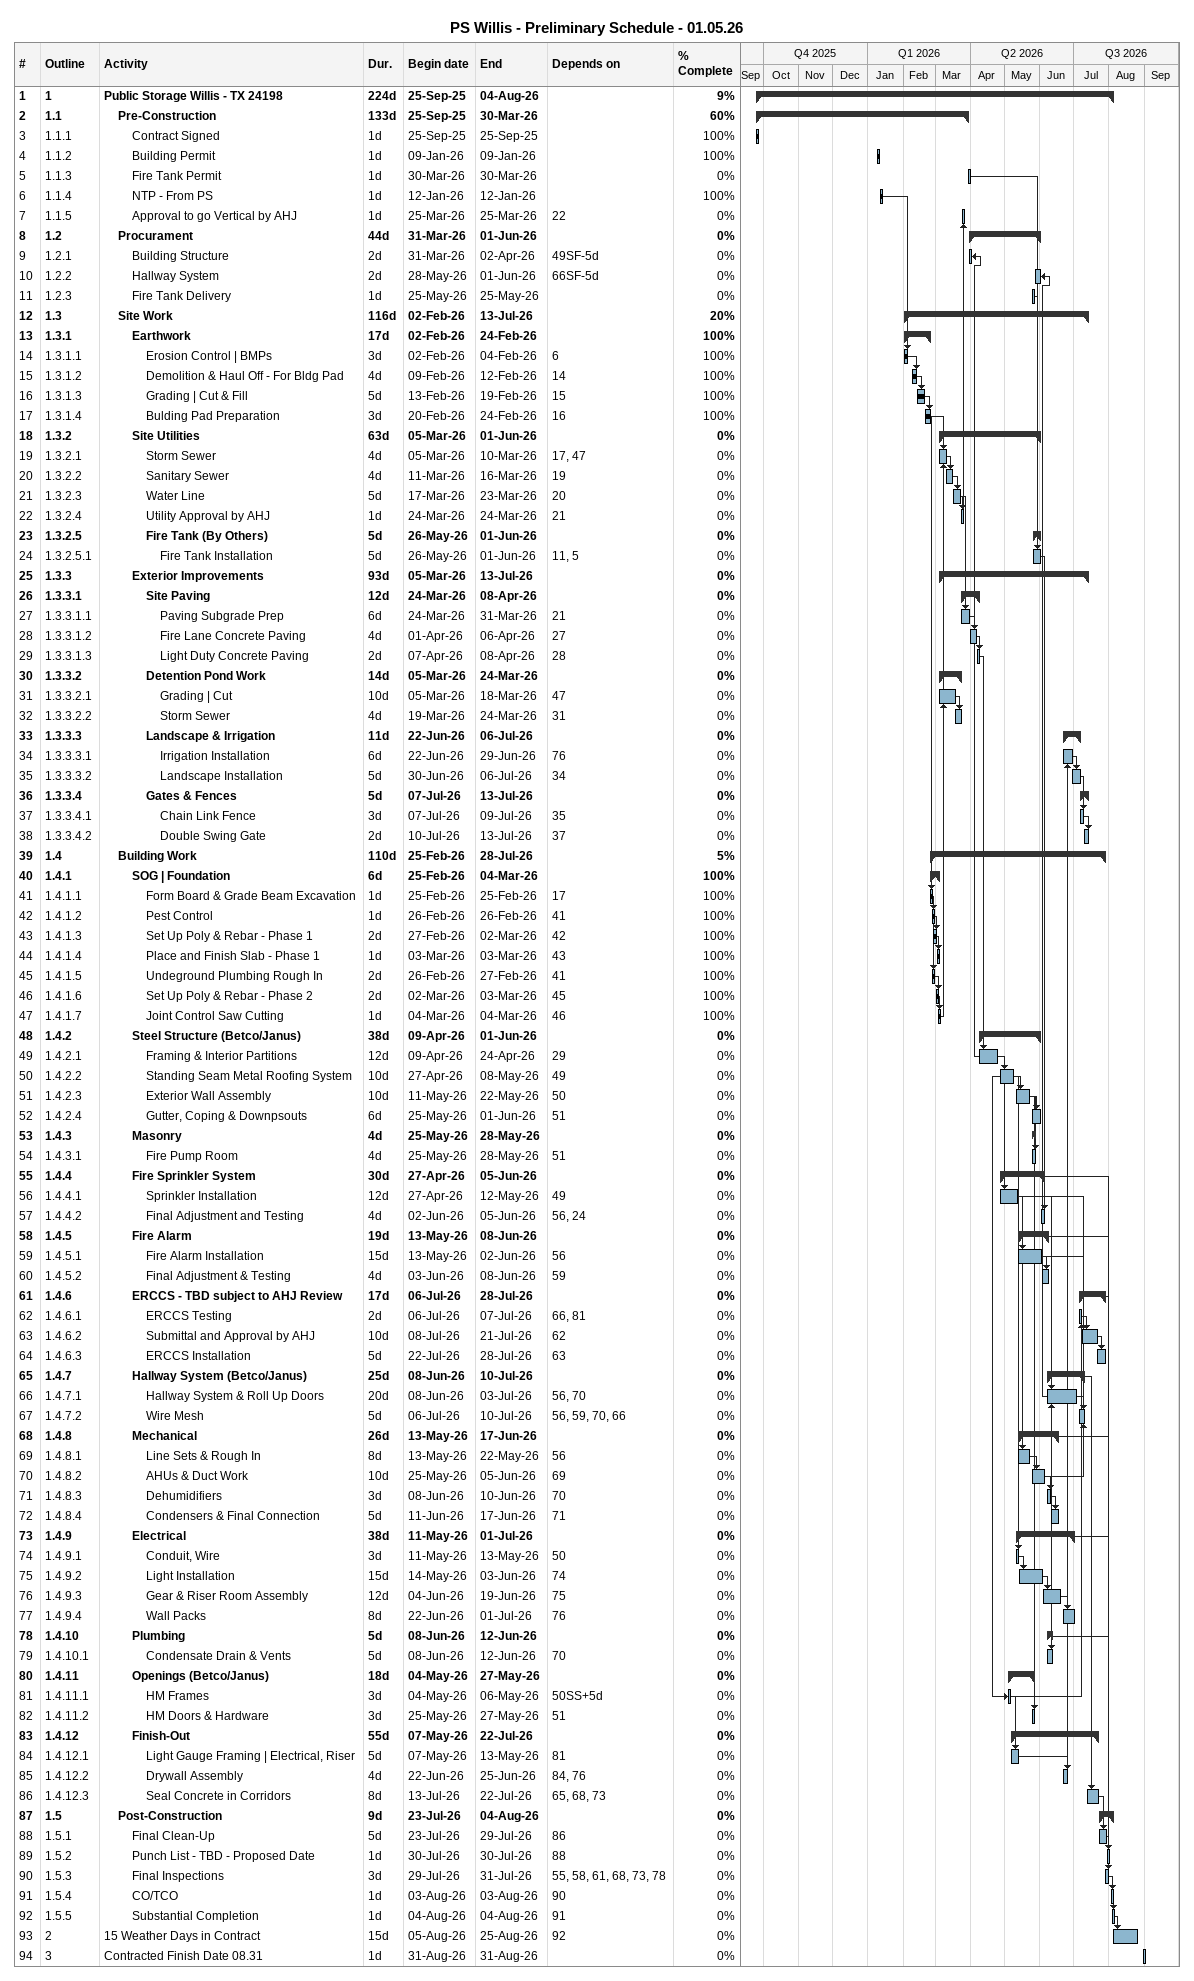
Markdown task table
PS Willis - Preliminary Schedule - 01.05.26

| ID | WBS | Task | Duration | Start | Finish | Predecessors | % complete |
|---|---|---|---|---|---|---|---|
| 1 | 1 | **Public Storage Willis - TX 24198** | 224d | 2025-09-25 | 2026-08-04 |  | 9 |
| 2 | 1.1 | **Pre-Construction** | 133d | 2025-09-25 | 2026-03-30 |  | 60 |
| 3 | 1.1.1 | Contract Signed | 1d | 2025-09-25 | 2025-09-25 |  | 100 |
| 4 | 1.1.2 | Building Permit | 1d | 2026-01-09 | 2026-01-09 |  | 100 |
| 5 | 1.1.3 | Fire Tank Permit | 1d | 2026-03-30 | 2026-03-30 |  | 0 |
| 6 | 1.1.4 | NTP - From PS | 1d | 2026-01-12 | 2026-01-12 |  | 100 |
| 7 | 1.1.5 | Approval to go Vertical by AHJ | 1d | 2026-03-25 | 2026-03-25 | 22 | 0 |
| 8 | 1.2 | **Procurament** | 44d | 2026-03-31 | 2026-06-01 |  | 0 |
| 9 | 1.2.1 | Building Structure | 2d | 2026-03-31 | 2026-04-02 | 49SF-5d | 0 |
| 10 | 1.2.2 | Hallway System | 2d | 2026-05-28 | 2026-06-01 | 66SF-5d | 0 |
| 11 | 1.2.3 | Fire Tank Delivery | 1d | 2026-05-25 | 2026-05-25 |  | 0 |
| 12 | 1.3 | **Site Work** | 116d | 2026-02-02 | 2026-07-13 |  | 20 |
| 13 | 1.3.1 | **Earthwork** | 17d | 2026-02-02 | 2026-02-24 |  | 100 |
| 14 | 1.3.1.1 | Erosion Control \| BMPs | 3d | 2026-02-02 | 2026-02-04 | 6 | 100 |
| 15 | 1.3.1.2 | Demolition & Haul Off - For Bldg Pad | 4d | 2026-02-09 | 2026-02-12 | 14 | 100 |
| 16 | 1.3.1.3 | Grading \| Cut & Fill | 5d | 2026-02-13 | 2026-02-19 | 15 | 100 |
| 17 | 1.3.1.4 | Bulding Pad Preparation | 3d | 2026-02-20 | 2026-02-24 | 16 | 100 |
| 18 | 1.3.2 | **Site Utilities** | 63d | 2026-03-05 | 2026-06-01 |  | 0 |
| 19 | 1.3.2.1 | Storm Sewer | 4d | 2026-03-05 | 2026-03-10 | 17, 47 | 0 |
| 20 | 1.3.2.2 | Sanitary Sewer | 4d | 2026-03-11 | 2026-03-16 | 19 | 0 |
| 21 | 1.3.2.3 | Water Line | 5d | 2026-03-17 | 2026-03-23 | 20 | 0 |
| 22 | 1.3.2.4 | Utility Approval by AHJ | 1d | 2026-03-24 | 2026-03-24 | 21 | 0 |
| 23 | 1.3.2.5 | **Fire Tank (By Others)** | 5d | 2026-05-26 | 2026-06-01 |  | 0 |
| 24 | 1.3.2.5.1 | Fire Tank Installation | 5d | 2026-05-26 | 2026-06-01 | 11, 5 | 0 |
| 25 | 1.3.3 | **Exterior Improvements** | 93d | 2026-03-05 | 2026-07-13 |  | 0 |
| 26 | 1.3.3.1 | **Site Paving** | 12d | 2026-03-24 | 2026-04-08 |  | 0 |
| 27 | 1.3.3.1.1 | Paving Subgrade Prep | 6d | 2026-03-24 | 2026-03-31 | 21 | 0 |
| 28 | 1.3.3.1.2 | Fire Lane Concrete Paving | 4d | 2026-04-01 | 2026-04-06 | 27 | 0 |
| 29 | 1.3.3.1.3 | Light Duty Concrete Paving | 2d | 2026-04-07 | 2026-04-08 | 28 | 0 |
| 30 | 1.3.3.2 | **Detention Pond Work** | 14d | 2026-03-05 | 2026-03-24 |  | 0 |
| 31 | 1.3.3.2.1 | Grading \| Cut | 10d | 2026-03-05 | 2026-03-18 | 47 | 0 |
| 32 | 1.3.3.2.2 | Storm Sewer | 4d | 2026-03-19 | 2026-03-24 | 31 | 0 |
| 33 | 1.3.3.3 | **Landscape & Irrigation** | 11d | 2026-06-22 | 2026-07-06 |  | 0 |
| 34 | 1.3.3.3.1 | Irrigation Installation | 6d | 2026-06-22 | 2026-06-29 | 76 | 0 |
| 35 | 1.3.3.3.2 | Landscape Installation | 5d | 2026-06-30 | 2026-07-06 | 34 | 0 |
| 36 | 1.3.3.4 | **Gates & Fences** | 5d | 2026-07-07 | 2026-07-13 |  | 0 |
| 37 | 1.3.3.4.1 | Chain Link Fence | 3d | 2026-07-07 | 2026-07-09 | 35 | 0 |
| 38 | 1.3.3.4.2 | Double Swing Gate | 2d | 2026-07-10 | 2026-07-13 | 37 | 0 |
| 39 | 1.4 | **Building Work** | 110d | 2026-02-25 | 2026-07-28 |  | 5 |
| 40 | 1.4.1 | **SOG \| Foundation** | 6d | 2026-02-25 | 2026-03-04 |  | 100 |
| 41 | 1.4.1.1 | Form Board & Grade Beam Excavation | 1d | 2026-02-25 | 2026-02-25 | 17 | 100 |
| 42 | 1.4.1.2 | Pest Control | 1d | 2026-02-26 | 2026-02-26 | 41 | 100 |
| 43 | 1.4.1.3 | Set Up Poly & Rebar - Phase 1 | 2d | 2026-02-27 | 2026-03-02 | 42 | 100 |
| 44 | 1.4.1.4 | Place and Finish Slab - Phase 1 | 1d | 2026-03-03 | 2026-03-03 | 43 | 100 |
| 45 | 1.4.1.5 | Undeground Plumbing Rough In | 2d | 2026-02-26 | 2026-02-27 | 41 | 100 |
| 46 | 1.4.1.6 | Set Up Poly & Rebar - Phase 2 | 2d | 2026-03-02 | 2026-03-03 | 45 | 100 |
| 47 | 1.4.1.7 | Joint Control Saw Cutting | 1d | 2026-03-04 | 2026-03-04 | 46 | 100 |
| 48 | 1.4.2 | **Steel Structure (Betco/Janus)** | 38d | 2026-04-09 | 2026-06-01 |  | 0 |
| 49 | 1.4.2.1 | Framing & Interior Partitions | 12d | 2026-04-09 | 2026-04-24 | 29 | 0 |
| 50 | 1.4.2.2 | Standing Seam Metal Roofing System | 10d | 2026-04-27 | 2026-05-08 | 49 | 0 |
| 51 | 1.4.2.3 | Exterior Wall Assembly | 10d | 2026-05-11 | 2026-05-22 | 50 | 0 |
| 52 | 1.4.2.4 | Gutter, Coping & Downpsouts | 6d | 2026-05-25 | 2026-06-01 | 51 | 0 |
| 53 | 1.4.3 | **Masonry** | 4d | 2026-05-25 | 2026-05-28 |  | 0 |
| 54 | 1.4.3.1 | Fire Pump Room | 4d | 2026-05-25 | 2026-05-28 | 51 | 0 |
| 55 | 1.4.4 | **Fire Sprinkler System** | 30d | 2026-04-27 | 2026-06-05 |  | 0 |
| 56 | 1.4.4.1 | Sprinkler Installation | 12d | 2026-04-27 | 2026-05-12 | 49 | 0 |
| 57 | 1.4.4.2 | Final Adjustment and Testing | 4d | 2026-06-02 | 2026-06-05 | 56, 24 | 0 |
| 58 | 1.4.5 | **Fire Alarm** | 19d | 2026-05-13 | 2026-06-08 |  | 0 |
| 59 | 1.4.5.1 | Fire Alarm Installation | 15d | 2026-05-13 | 2026-06-02 | 56 | 0 |
| 60 | 1.4.5.2 | Final Adjustment & Testing | 4d | 2026-06-03 | 2026-06-08 | 59 | 0 |
| 61 | 1.4.6 | **ERCCS - TBD subject to AHJ Review** | 17d | 2026-07-06 | 2026-07-28 |  | 0 |
| 62 | 1.4.6.1 | ERCCS Testing | 2d | 2026-07-06 | 2026-07-07 | 66, 81 | 0 |
| 63 | 1.4.6.2 | Submittal and Approval by AHJ | 10d | 2026-07-08 | 2026-07-21 | 62 | 0 |
| 64 | 1.4.6.3 | ERCCS Installation | 5d | 2026-07-22 | 2026-07-28 | 63 | 0 |
| 65 | 1.4.7 | **Hallway System (Betco/Janus)** | 25d | 2026-06-08 | 2026-07-10 |  | 0 |
| 66 | 1.4.7.1 | Hallway System & Roll Up Doors | 20d | 2026-06-08 | 2026-07-03 | 56, 70 | 0 |
| 67 | 1.4.7.2 | Wire Mesh | 5d | 2026-07-06 | 2026-07-10 | 56, 59, 70, 66 | 0 |
| 68 | 1.4.8 | **Mechanical** | 26d | 2026-05-13 | 2026-06-17 |  | 0 |
| 69 | 1.4.8.1 | Line Sets & Rough In | 8d | 2026-05-13 | 2026-05-22 | 56 | 0 |
| 70 | 1.4.8.2 | AHUs & Duct Work | 10d | 2026-05-25 | 2026-06-05 | 69 | 0 |
| 71 | 1.4.8.3 | Dehumidifiers | 3d | 2026-06-08 | 2026-06-10 | 70 | 0 |
| 72 | 1.4.8.4 | Condensers & Final Connection | 5d | 2026-06-11 | 2026-06-17 | 71 | 0 |
| 73 | 1.4.9 | **Electrical** | 38d | 2026-05-11 | 2026-07-01 |  | 0 |
| 74 | 1.4.9.1 | Conduit, Wire | 3d | 2026-05-11 | 2026-05-13 | 50 | 0 |
| 75 | 1.4.9.2 | Light Installation | 15d | 2026-05-14 | 2026-06-03 | 74 | 0 |
| 76 | 1.4.9.3 | Gear & Riser Room Assembly | 12d | 2026-06-04 | 2026-06-19 | 75 | 0 |
| 77 | 1.4.9.4 | Wall Packs | 8d | 2026-06-22 | 2026-07-01 | 76 | 0 |
| 78 | 1.4.10 | **Plumbing** | 5d | 2026-06-08 | 2026-06-12 |  | 0 |
| 79 | 1.4.10.1 | Condensate Drain & Vents | 5d | 2026-06-08 | 2026-06-12 | 70 | 0 |
| 80 | 1.4.11 | **Openings (Betco/Janus)** | 18d | 2026-05-04 | 2026-05-27 |  | 0 |
| 81 | 1.4.11.1 | HM Frames | 3d | 2026-05-04 | 2026-05-06 | 50SS+5d | 0 |
| 82 | 1.4.11.2 | HM Doors & Hardware | 3d | 2026-05-25 | 2026-05-27 | 51 | 0 |
| 83 | 1.4.12 | **Finish-Out** | 55d | 2026-05-07 | 2026-07-22 |  | 0 |
| 84 | 1.4.12.1 | Light Gauge Framing \| Electrical, Riser | 5d | 2026-05-07 | 2026-05-13 | 81 | 0 |
| 85 | 1.4.12.2 | Drywall Assembly | 4d | 2026-06-22 | 2026-06-25 | 84, 76 | 0 |
| 86 | 1.4.12.3 | Seal Concrete in Corridors | 8d | 2026-07-13 | 2026-07-22 | 65, 68, 73 | 0 |
| 87 | 1.5 | **Post-Construction** | 9d | 2026-07-23 | 2026-08-04 |  | 0 |
| 88 | 1.5.1 | Final Clean-Up | 5d | 2026-07-23 | 2026-07-29 | 86 | 0 |
| 89 | 1.5.2 | Punch List - TBD - Proposed Date | 1d | 2026-07-30 | 2026-07-30 | 88 | 0 |
| 90 | 1.5.3 | Final Inspections | 3d | 2026-07-29 | 2026-07-31 | 55, 58, 61, 68, 73, 78 | 0 |
| 91 | 1.5.4 | CO/TCO | 1d | 2026-08-03 | 2026-08-03 | 90 | 0 |
| 92 | 1.5.5 | Substantial Completion | 1d | 2026-08-04 | 2026-08-04 | 91 | 0 |
| 93 | 2 | 15 Weather Days in Contract | 15d | 2026-08-05 | 2026-08-25 | 92 | 0 |
| 94 | 3 | Contracted Finish Date 08.31 | 1d | 2026-08-31 | 2026-08-31 |  | 0 |
